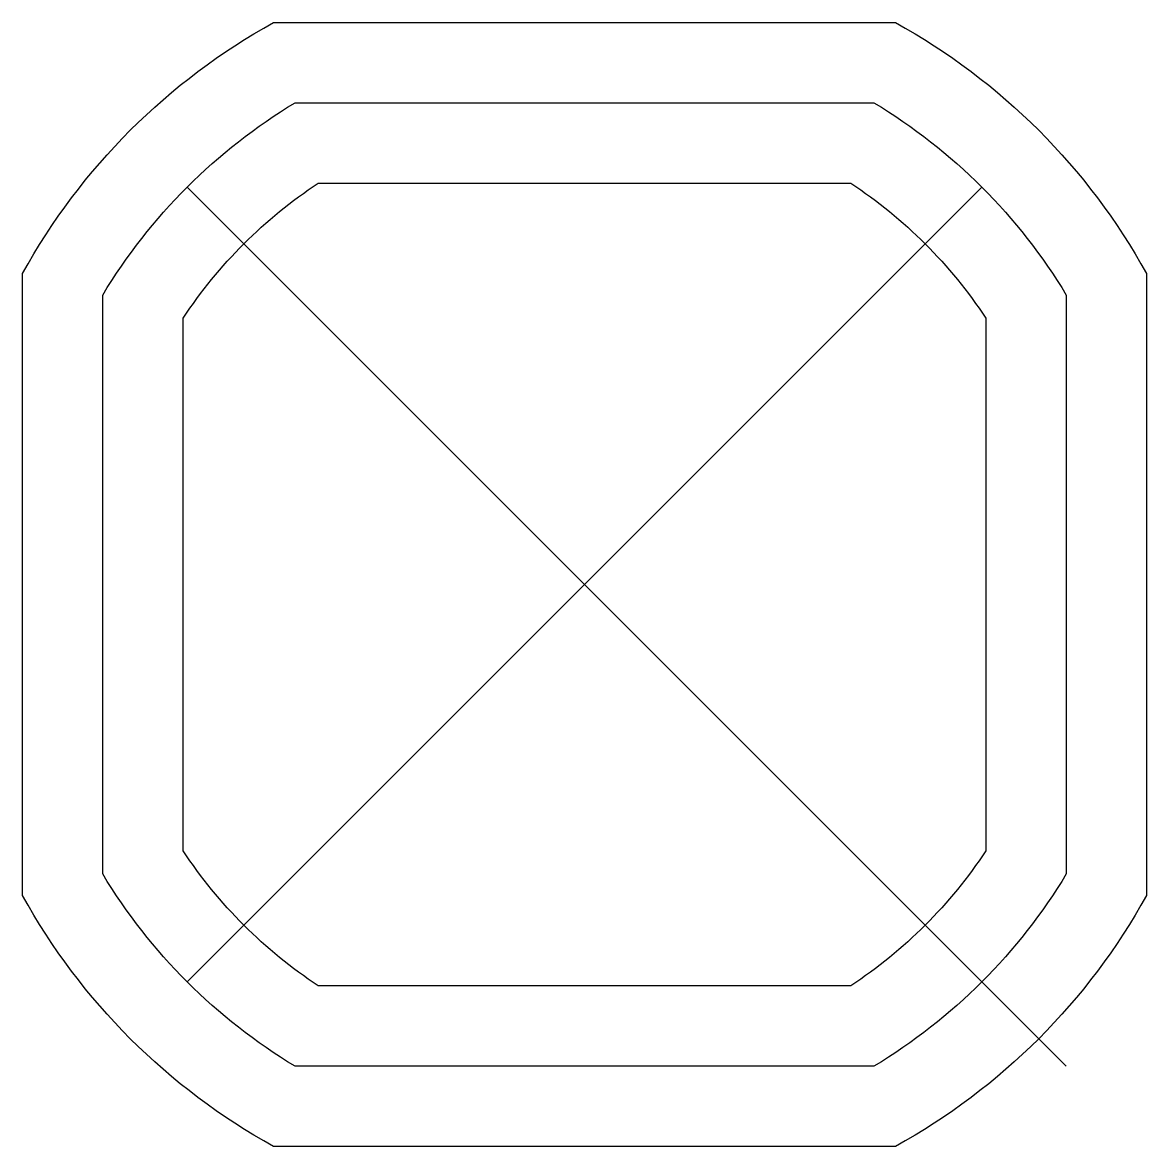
# Model space of a CAD drawing. Header units: millimetres. Extents: x -35 to 35, y -35 to 35.
import ezdxf

# ---------------------------------------------------------------- set-up
doc = ezdxf.new("R2010")
doc.units = ezdxf.units.MM
doc.layers.get('0').update_dxf_attribs({"linetype": 'CONTINUOUS'})

msp = doc.modelspace()

# ---------------------------------------------------------------- linework, layer by layer
for p, q in [((24.749, 24.749), (-24.749, -24.749)), ((-24.749, 24.749), (30, -30))]:
    msp.add_line(p, q)
for points in [[(-19.365, 35), (19.365, 35, -0.140941), (35, 19.365), (35, -19.365, -0.140941), (19.365, -35), (-19.365, -35, -0.140941), (-35, -19.365), (-35, 19.365, -0.140941)], [(-18.028, 30), (18.028, 30, -0.12276), (30, 18.028), (30, -18.028, -0.12276), (18.028, -30), (-18.028, -30, -0.12276), (-30, -18.028), (-30, 18.028, -0.12276)], [(-25, 16.583, -0.10019), (-16.583, 25), (16.583, 25, -0.10019), (25, 16.583), (25, -16.583, -0.10019), (16.583, -25), (-16.583, -25, -0.10019), (-25, -16.583)]]:
    msp.add_lwpolyline(points, format="xyb", close=True)

doc.saveas('drawing.dxf')
